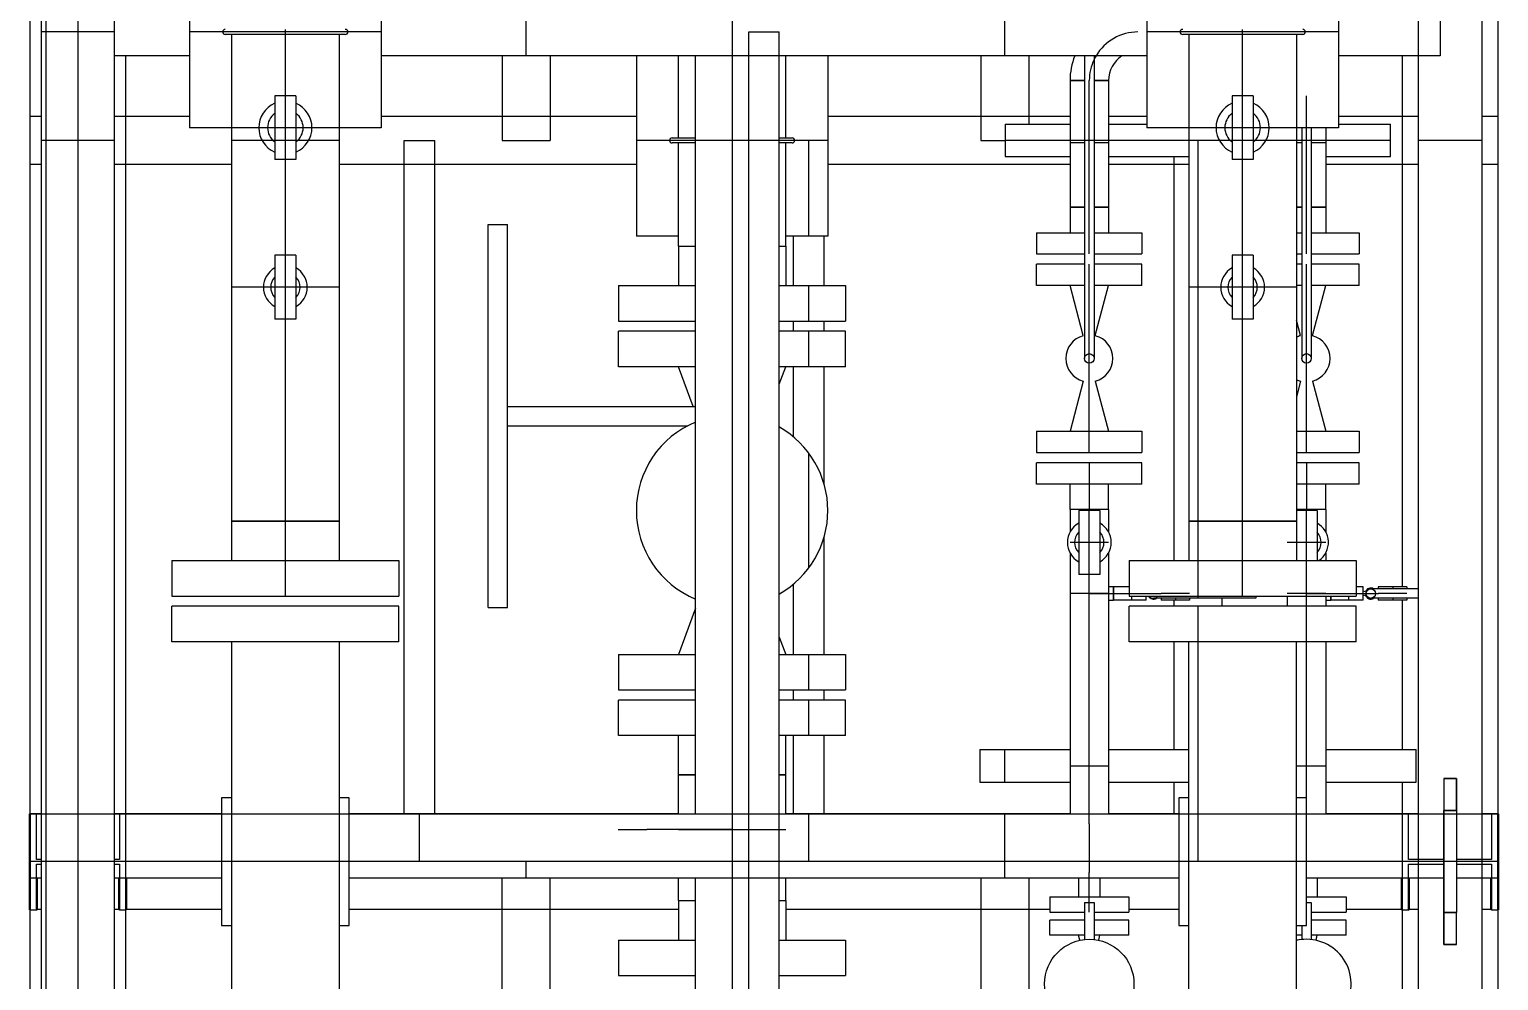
# Model space of a CAD drawing. Header units: inches. Extents: x 517790 to 538444, y 301815 to 302461.
# Drawn here: x 517881.478 to 517883.651, y 302345.981 to 302347.388 of the extents above; entities that cross this region are included whole.
import ezdxf

# ---------------------------------------------------------------- set-up
doc = ezdxf.new("R2010")
doc.units = ezdxf.units.IN
doc.header["$MEASUREMENT"] = 0
doc.layers.add('硅胶总平面底图 工艺装置区', color=253, linetype='Continuous')

msp = doc.modelspace()

# ---------------------------------------------------------------- linework, layer by layer
at = {"layer": '硅胶总平面底图 工艺装置区', "color": 253, "linetype": 'Continuous', "lineweight": -3}
for p, q in [((517883.5323, 302348.6049), (517883.5323, 302340.6634)), ((517883.6267, 302348.6049), (517883.6267, 302340.6634)), ((517881.5028, 302343.0907), (517881.5028, 302348.38)), ((517881.496, 302342.7139), (517881.496, 302348.1825)), ((517881.55, 302348.1825), (517881.55, 302342.7139)), ((517881.6039, 302342.7139), (517881.6039, 302348.1825)), ((517883.6503, 302347.8308), (517883.6503, 302346.2277)), ((517881.4792, 302346.2277), (517881.4792, 302347.7606)), ((517881.7152, 302347.526), (517881.7152, 302347.2428)), ((517881.9984, 302347.526), (517881.9984, 302347.2428)), ((517883.1311, 302347.526), (517883.1311, 302347.2428)), ((517883.4143, 302347.526), (517883.4143, 302347.2428)), ((517882.2129, 302347.349), (517882.2129, 302347.4198)), ((517882.5176, 302347.4198), (517882.5176, 302347.349)), ((517882.9209, 302347.349), (517882.9209, 302347.4198)), ((517883.565, 302347.4198), (517883.565, 302347.349)), ((517881.6039, 302347.3844), (517881.496, 302347.3844)), ((517881.9984, 302347.3844), (517881.7152, 302347.3844)), ((517881.9455, 302347.3807), (517881.768, 302347.3807)), ((517881.7773, 302347.3807), (517881.7773, 302347.2428)), ((517881.8568, 302347.3807), (517881.8568, 302347.3882)), ((517881.8568, 302347.29), (517881.8568, 302347.3807)), ((517881.9362, 302347.3807), (517881.9362, 302347.2428)), ((517882.5421, 302340.7529), (517882.5421, 302347.3844)), ((517882.5421, 302347.3844), (517882.5874, 302347.3844)), ((517882.5874, 302340.7529), (517882.5874, 302347.3844)), ((517883.4143, 302347.3844), (517883.1311, 302347.3844)), ((517883.3615, 302347.3807), (517883.184, 302347.3807)), ((517883.1933, 302347.3807), (517883.1933, 302347.2428)), ((517883.2727, 302347.3807), (517883.2727, 302347.3882)), ((517883.2727, 302347.29), (517883.2727, 302347.3807)), ((517883.3522, 302347.3807), (517883.3522, 302347.2428)), ((517881.7152, 302347.349), (517881.6039, 302347.349)), ((517881.6208, 302346.2277), (517881.6208, 302347.349)), ((517883.1311, 302347.349), (517881.9984, 302347.349)), ((517882.1775, 302347.349), (517882.1775, 302347.224)), ((517882.2483, 302347.349), (517882.2483, 302347.224)), ((517882.376, 302347.349), (517882.376, 302347.0824)), ((517882.4381, 302347.2277), (517882.4381, 302347.349)), ((517882.4636, 302346.2277), (517882.4636, 302347.349)), ((517882.5176, 302347.349), (517882.5176, 302346.2277)), ((517882.597, 302347.2277), (517882.597, 302347.349)), ((517882.6592, 302347.349), (517882.6592, 302347.0824)), ((517882.8855, 302347.349), (517882.8855, 302347.224)), ((517882.9563, 302347.349), (517882.9563, 302347.2479)), ((517883.0388, 302347.349), (517883.0388, 302346.9015)), ((517883.053, 302347.349), (517883.053, 302346.9015)), ((517883.565, 302347.349), (517883.4143, 302347.349)), ((517883.5087, 302347.349), (517883.5087, 302346.5638)), ((517883.0388, 302347.3125), (517883.0174, 302347.3125)), ((517883.0174, 302347.3125), (517883.0174, 302347.125)), ((517883.0174, 302347.3125), (517883.0388, 302347.3125)), ((517883.0459, 302347.125), (517883.0459, 302347.3125)), ((517883.0459, 302347.3125), (517883.0459, 302347.3125)), ((517883.0459, 302347.3125), (517883.0459, 302347.3125)), ((517883.0744, 302347.3125), (517883.053, 302347.3125)), ((517883.053, 302347.3125), (517883.0744, 302347.3125)), ((517883.0744, 302347.3125), (517883.0744, 302347.125)), ((517881.841, 302347.29), (517881.841, 302347.2428)), ((517881.8725, 302347.29), (517881.841, 302347.29)), ((517881.8568, 302347.2428), (517881.8568, 302347.29)), ((517881.8725, 302347.29), (517881.8725, 302347.2428)), ((517883.257, 302347.29), (517883.257, 302347.2428)), ((517883.2885, 302347.29), (517883.257, 302347.29)), ((517883.2727, 302347.2428), (517883.2727, 302347.29)), ((517883.2885, 302347.29), (517883.2885, 302347.2428)), ((517883.3671, 302347.125), (517883.3671, 302347.29)), ((517881.496, 302347.2594), (517881.4792, 302347.2594)), ((517881.4792, 302347.1886), (517881.4792, 302347.2594)), ((517881.7152, 302347.2594), (517881.6039, 302347.2594)), ((517882.376, 302347.2594), (517881.9984, 302347.2594)), ((517883.0174, 302347.2594), (517882.6592, 302347.2594)), ((517883.1311, 302347.2594), (517883.0744, 302347.2594)), ((517883.5323, 302347.2594), (517883.4143, 302347.2594)), ((517883.6503, 302347.2594), (517883.6267, 302347.2594)), ((517883.6503, 302347.2594), (517883.6503, 302347.1886)), ((517881.7773, 302347.2428), (517881.7152, 302347.2428)), ((517881.9362, 302347.2428), (517881.7773, 302347.2428)), ((517881.7773, 302347.2428), (517881.7773, 302347.0068)), ((517881.841, 302347.2428), (517881.841, 302347.1956)), ((517881.8568, 302347.1956), (517881.8568, 302347.2428)), ((517881.8568, 302347.2428), (517881.8568, 302347.2428)), ((517881.8568, 302347.2428), (517881.8568, 302347.2428)), ((517881.8725, 302347.2428), (517881.8725, 302347.1956)), ((517881.9984, 302347.2428), (517881.9362, 302347.2428)), ((517881.9362, 302347.2428), (517881.9362, 302347.0068)), ((517882.9215, 302347.2479), (517883.0174, 302347.2479)), ((517882.9215, 302347.2479), (517882.9215, 302347.2)), ((517883.0744, 302347.2479), (517883.1311, 302347.2479)), ((517883.1933, 302347.2428), (517883.1311, 302347.2428)), ((517883.3522, 302347.2428), (517883.1933, 302347.2428)), ((517883.1933, 302347.2428), (517883.1933, 302347.0068)), ((517883.257, 302347.2428), (517883.257, 302347.1956)), ((517883.2727, 302347.2428), (517883.2727, 302347.2428)), ((517883.2727, 302347.2428), (517883.2727, 302347.2428)), ((517883.2727, 302347.1956), (517883.2727, 302347.2428)), ((517883.2885, 302347.2428), (517883.2885, 302347.1956)), ((517883.4143, 302347.2428), (517883.3522, 302347.2428)), ((517883.3522, 302347.2428), (517883.3522, 302347.0068)), ((517883.3601, 302347.2428), (517883.3601, 302346.9015)), ((517883.3742, 302347.2428), (517883.3742, 302346.9015)), ((517883.3956, 302347.2428), (517883.3956, 302347.125)), ((517883.4143, 302347.2479), (517883.4915, 302347.2479)), ((517883.4915, 302347.2), (517883.4915, 302347.2479)), ((517881.6039, 302347.224), (517881.496, 302347.224)), ((517881.9362, 302347.224), (517881.7773, 302347.224)), ((517882.0326, 302347.224), (517882.0779, 302347.224)), ((517882.0326, 302346.2277), (517882.0326, 302347.224)), ((517882.0779, 302346.2277), (517882.0779, 302347.224)), ((517882.1775, 302347.224), (517882.2483, 302347.224)), ((517882.6592, 302347.224), (517882.376, 302347.224)), ((517882.4288, 302347.2277), (517882.4636, 302347.2277)), ((517882.4636, 302347.2202), (517882.4288, 302347.2202)), ((517882.4381, 302347.0675), (517882.4381, 302347.2202)), ((517882.5874, 302347.2277), (517882.6063, 302347.2277)), ((517882.6063, 302347.2202), (517882.5874, 302347.2202)), ((517882.597, 302347.0675), (517882.597, 302347.2202)), ((517882.6311, 302347.0824), (517882.6311, 302347.224)), ((517882.8855, 302347.224), (517882.9215, 302347.224)), ((517883.4915, 302347.224), (517882.9215, 302347.224)), ((517883.0174, 302347.2211), (517883.0388, 302347.2211)), ((517883.053, 302347.2211), (517883.0744, 302347.2211)), ((517883.2069, 302346.5467), (517883.2069, 302347.224)), ((517883.3522, 302347.2211), (517883.3601, 302347.2211)), ((517883.3742, 302347.2211), (517883.3956, 302347.2211)), ((517883.6267, 302347.224), (517883.5323, 302347.224)), ((517881.8725, 302347.1956), (517881.841, 302347.1956)), ((517881.8568, 302347.054), (517881.8568, 302347.1956)), ((517882.9215, 302347.2), (517883.0174, 302347.2)), ((517883.0744, 302347.2), (517883.1933, 302347.2)), ((517883.1715, 302346.6024), (517883.1715, 302347.2)), ((517883.2885, 302347.1956), (517883.257, 302347.1956)), ((517883.2727, 302347.054), (517883.2727, 302347.1956)), ((517883.3956, 302347.2), (517883.4915, 302347.2)), ((517881.496, 302347.1886), (517881.4792, 302347.1886)), ((517881.7773, 302347.1886), (517881.6039, 302347.1886)), ((517882.376, 302347.1886), (517881.9362, 302347.1886)), ((517883.0174, 302347.1886), (517882.6592, 302347.1886)), ((517883.1933, 302347.1886), (517883.0744, 302347.1886)), ((517883.5323, 302347.1886), (517883.3956, 302347.1886)), ((517883.6503, 302347.1886), (517883.6267, 302347.1886)), ((517883.0388, 302347.125), (517883.0174, 302347.125)), ((517883.0174, 302347.125), (517883.0388, 302347.125)), ((517883.0174, 302347.125), (517883.0174, 302347.0874)), ((517883.0459, 302347.056), (517883.0459, 302347.125)), ((517883.0744, 302347.125), (517883.053, 302347.125)), ((517883.053, 302347.125), (517883.0744, 302347.125)), ((517883.0744, 302347.125), (517883.0744, 302347.0874)), ((517883.3522, 302347.125), (517883.3601, 302347.125)), ((517883.3601, 302347.125), (517883.3522, 302347.125)), ((517883.3671, 302347.056), (517883.3671, 302347.125)), ((517883.3742, 302347.125), (517883.3956, 302347.125)), ((517883.3956, 302347.125), (517883.3742, 302347.125)), ((517883.3956, 302347.125), (517883.3956, 302347.0874)), ((517882.1569, 302346.8162), (517882.1569, 302347.0994)), ((517882.1569, 302347.0994), (517882.1853, 302347.0994)), ((517882.1853, 302346.8162), (517882.1853, 302347.0994)), ((517882.968, 302347.0874), (517883.0388, 302347.0874)), ((517882.968, 302347.0874), (517882.968, 302347.056)), ((517883.053, 302347.0874), (517883.1238, 302347.0874)), ((517883.1238, 302347.0874), (517883.1238, 302347.056)), ((517883.3522, 302347.0874), (517883.3601, 302347.0874)), ((517883.3742, 302347.0874), (517883.4451, 302347.0874)), ((517883.4451, 302347.0874), (517883.4451, 302347.056)), ((517882.4381, 302347.0824), (517882.376, 302347.0824)), ((517882.4381, 302347.0675), (517882.4636, 302347.0675)), ((517882.4381, 302347.0675), (517882.4381, 302347.0092)), ((517882.4381, 302347.0675), (517882.4636, 302347.0675)), ((517882.5874, 302347.0675), (517882.597, 302347.0675)), ((517882.5874, 302347.0675), (517882.597, 302347.0675)), ((517882.6592, 302347.0824), (517882.597, 302347.0824)), ((517882.597, 302347.0675), (517882.597, 302347.0092)), ((517882.6084, 302347.0092), (517882.6084, 302347.0824)), ((517882.6537, 302347.0092), (517882.6537, 302347.0824)), ((517881.841, 302347.054), (517881.841, 302347.0068)), ((517881.8725, 302347.054), (517881.841, 302347.054)), ((517881.8568, 302347.0068), (517881.8568, 302347.054)), ((517881.8725, 302347.054), (517881.8725, 302347.0068)), ((517882.968, 302347.056), (517883.0388, 302347.056)), ((517883.0388, 302347.0409), (517882.968, 302347.0409)), ((517882.968, 302347.0094), (517882.968, 302347.0409)), ((517883.0459, 302346.7622), (517883.0459, 302347.0409)), ((517883.053, 302347.056), (517883.1238, 302347.056)), ((517883.1238, 302347.0409), (517883.053, 302347.0409)), ((517883.1238, 302347.0094), (517883.1238, 302347.0409)), ((517883.257, 302347.054), (517883.257, 302347.0068)), ((517883.2885, 302347.054), (517883.257, 302347.054)), ((517883.2727, 302347.0068), (517883.2727, 302347.054)), ((517883.2885, 302347.054), (517883.2885, 302347.0068)), ((517883.3522, 302347.056), (517883.3601, 302347.056)), ((517883.3601, 302347.0409), (517883.3522, 302347.0409)), ((517883.3671, 302346.7622), (517883.3671, 302347.0409)), ((517883.3742, 302347.056), (517883.4451, 302347.056)), ((517883.4451, 302347.0409), (517883.3742, 302347.0409)), ((517883.4451, 302347.0094), (517883.4451, 302347.0409)), ((517881.9362, 302347.0068), (517881.7773, 302347.0068)), ((517881.7773, 302347.0068), (517881.7773, 302346.6607)), ((517881.841, 302347.0068), (517881.841, 302346.9596)), ((517881.8568, 302346.9596), (517881.8568, 302347.0068)), ((517881.8568, 302347.0068), (517881.8568, 302347.0068)), ((517881.8568, 302347.0068), (517881.8568, 302347.0068)), ((517881.8725, 302347.0068), (517881.8725, 302346.9596)), ((517881.9362, 302347.0068), (517881.9362, 302346.6607)), ((517882.3497, 302347.0092), (517882.4636, 302347.0092)), ((517882.3497, 302347.0092), (517882.3497, 302346.9567)), ((517882.5874, 302347.0092), (517882.6854, 302347.0092)), ((517882.6311, 302346.9567), (517882.6311, 302347.0092)), ((517882.6854, 302347.0092), (517882.6854, 302346.9567)), ((517883.0388, 302347.0094), (517882.968, 302347.0094)), ((517883.0388, 302347.0094), (517883.0174, 302347.0094)), ((517883.037, 302346.9352), (517883.0174, 302347.0094)), ((517883.0744, 302347.0094), (517883.053, 302347.0094)), ((517883.1238, 302347.0094), (517883.053, 302347.0094)), ((517883.0548, 302346.9352), (517883.0744, 302347.0094)), ((517883.3522, 302347.0068), (517883.1933, 302347.0068)), ((517883.1933, 302347.0068), (517883.1933, 302346.6607)), ((517883.257, 302347.0068), (517883.257, 302346.9596)), ((517883.2727, 302347.0068), (517883.2727, 302347.0068)), ((517883.2727, 302347.0068), (517883.2727, 302347.0068)), ((517883.2727, 302346.9596), (517883.2727, 302347.0068)), ((517883.2885, 302347.0068), (517883.2885, 302346.9596)), ((517883.3601, 302347.0094), (517883.3522, 302347.0094)), ((517883.3601, 302347.0094), (517883.3522, 302347.0094)), ((517883.3522, 302347.0068), (517883.3522, 302346.6607)), ((517883.3956, 302347.0094), (517883.3742, 302347.0094)), ((517883.4451, 302347.0094), (517883.3742, 302347.0094)), ((517883.376, 302346.9352), (517883.3956, 302347.0094)), ((517881.8725, 302346.9596), (517881.841, 302346.9596)), ((517881.8568, 302346.6607), (517881.8568, 302346.9596)), ((517882.3497, 302346.9567), (517882.4636, 302346.9567)), ((517882.5874, 302346.9567), (517882.6854, 302346.9567)), ((517882.6084, 302346.9416), (517882.6084, 302346.9567)), ((517882.6537, 302346.9416), (517882.6537, 302346.9567)), ((517883.2885, 302346.9596), (517883.257, 302346.9596)), ((517883.2727, 302346.6607), (517883.2727, 302346.9596)), ((517883.3583, 302346.9352), (517883.3522, 302346.9583)), ((517882.4636, 302346.9416), (517882.3497, 302346.9416)), ((517882.3497, 302346.8892), (517882.3497, 302346.9416)), ((517882.6854, 302346.9416), (517882.5874, 302346.9416)), ((517882.6311, 302346.8892), (517882.6311, 302346.9416)), ((517882.6854, 302346.8892), (517882.6854, 302346.9416)), ((517882.4636, 302346.8892), (517882.3497, 302346.8892)), ((517882.4636, 302346.8892), (517882.4381, 302346.8892)), ((517882.4601, 302346.8303), (517882.4381, 302346.8892)), ((517882.597, 302346.8892), (517882.5874, 302346.8892)), ((517882.6854, 302346.8892), (517882.5874, 302346.8892)), ((517882.5874, 302346.8636), (517882.597, 302346.8892)), ((517882.6084, 302346.785), (517882.6084, 302346.8892)), ((517882.6537, 302346.7152), (517882.6537, 302346.8892)), ((517883.037, 302346.8679), (517883.0174, 302346.7937)), ((517883.0548, 302346.8679), (517883.0744, 302346.7937)), ((517883.3583, 302346.8679), (517883.3522, 302346.8448)), ((517883.376, 302346.8679), (517883.3956, 302346.7937)), ((517882.1853, 302346.8303), (517882.4636, 302346.8303)), ((517882.1569, 302346.533), (517882.1569, 302346.8162)), ((517882.1853, 302346.533), (517882.1853, 302346.8162)), ((517882.1853, 302346.802), (517882.4521, 302346.802)), ((517882.968, 302346.7937), (517883.0459, 302346.7937)), ((517882.968, 302346.7937), (517882.968, 302346.7622)), ((517883.0174, 302346.7937), (517883.0744, 302346.7937)), ((517883.0459, 302346.7937), (517883.1238, 302346.7937)), ((517883.1238, 302346.7937), (517883.1238, 302346.7622)), ((517883.3522, 302346.7937), (517883.3956, 302346.7937)), ((517883.3522, 302346.7937), (517883.3671, 302346.7937)), ((517883.3671, 302346.7937), (517883.4451, 302346.7937)), ((517883.4451, 302346.7937), (517883.4451, 302346.7622)), ((517882.6311, 302346.5918), (517882.6311, 302346.7611)), ((517882.968, 302346.7622), (517883.0459, 302346.7622)), ((517883.0459, 302346.7622), (517883.1238, 302346.7622)), ((517883.3522, 302346.7622), (517883.3671, 302346.7622)), ((517883.3671, 302346.7622), (517883.4451, 302346.7622)), ((517883.0459, 302346.7471), (517882.968, 302346.7471)), ((517882.968, 302346.7157), (517882.968, 302346.7471)), ((517883.0459, 302346.7471), (517883.0459, 302346.6781)), ((517883.1238, 302346.7471), (517883.0459, 302346.7471)), ((517883.1238, 302346.7157), (517883.1238, 302346.7471)), ((517883.3671, 302346.7471), (517883.3522, 302346.7471)), ((517883.3671, 302346.7471), (517883.3671, 302346.6781)), ((517883.4451, 302346.7471), (517883.3671, 302346.7471)), ((517883.4451, 302346.7157), (517883.4451, 302346.7471)), ((517883.0459, 302346.7157), (517882.968, 302346.7157)), ((517883.0174, 302346.6781), (517883.0174, 302346.7157)), ((517883.1238, 302346.7157), (517883.0459, 302346.7157)), ((517883.0744, 302346.6781), (517883.0744, 302346.7157)), ((517883.3671, 302346.7157), (517883.3522, 302346.7157)), ((517883.4451, 302346.7157), (517883.3671, 302346.7157)), ((517883.3956, 302346.6781), (517883.3956, 302346.7157)), ((517883.0459, 302346.6781), (517883.0174, 302346.6781)), ((517883.0744, 302346.6781), (517883.0174, 302346.6781)), ((517883.0174, 302346.6781), (517883.0174, 302346.645)), ((517883.0302, 302346.6765), (517883.0302, 302346.6293)), ((517883.0616, 302346.6765), (517883.0302, 302346.6765)), ((517883.0744, 302346.6781), (517883.0459, 302346.6781)), ((517883.0459, 302346.6765), (517883.0459, 302346.6781)), ((517883.0459, 302346.6293), (517883.0459, 302346.6765)), ((517883.0616, 302346.6765), (517883.0616, 302346.6293)), ((517883.0744, 302346.6781), (517883.0744, 302346.645)), ((517883.3671, 302346.6781), (517883.3522, 302346.6781)), ((517883.3956, 302346.6781), (517883.3522, 302346.6781)), ((517883.3829, 302346.6765), (517883.3522, 302346.6765)), ((517883.3956, 302346.6781), (517883.3671, 302346.6781)), ((517883.3671, 302346.6765), (517883.3671, 302346.6781)), ((517883.3671, 302346.6293), (517883.3671, 302346.6765)), ((517883.3829, 302346.6765), (517883.3829, 302346.6293)), ((517883.3956, 302346.6781), (517883.3956, 302346.645)), ((517881.7773, 302346.6607), (517881.8568, 302346.6607)), ((517881.7773, 302346.6607), (517881.7773, 302346.6024)), ((517881.9362, 302346.6607), (517881.7773, 302346.6607)), ((517881.8568, 302346.55), (517881.8568, 302346.6607)), ((517881.8568, 302346.6607), (517881.9362, 302346.6607)), ((517881.9362, 302346.6607), (517881.9362, 302346.6024)), ((517883.3522, 302346.6607), (517883.1933, 302346.6607)), ((517883.1933, 302346.6607), (517883.2727, 302346.6607)), ((517883.1933, 302346.6607), (517883.1933, 302346.6024)), ((517883.2727, 302346.55), (517883.2727, 302346.6607)), ((517883.2727, 302346.6607), (517883.3522, 302346.6607)), ((517883.3522, 302346.6607), (517883.3522, 302346.6024)), ((517882.6537, 302346.4637), (517882.6537, 302346.6377)), ((517883.0744, 302346.6293), (517883.0174, 302346.6293)), ((517883.0302, 302346.6293), (517883.0302, 302346.5821)), ((517883.0459, 302346.5821), (517883.0459, 302346.6293)), ((517883.0459, 302346.6293), (517883.0459, 302346.6292)), ((517883.0459, 302346.6292), (517883.0459, 302346.6292)), ((517883.0616, 302346.6293), (517883.0616, 302346.5821)), ((517883.3956, 302346.6293), (517883.3387, 302346.6293)), ((517883.3671, 302346.6293), (517883.3671, 302346.6292)), ((517883.3671, 302346.5537), (517883.3671, 302346.6293)), ((517883.3671, 302346.6292), (517883.3671, 302346.6292)), ((517883.3829, 302346.6293), (517883.3829, 302346.6024)), ((517883.0174, 302346.6135), (517883.0174, 302346.5537)), ((517883.0744, 302346.6135), (517883.0744, 302346.5537)), ((517883.3956, 302346.6135), (517883.3956, 302346.6024)), ((517881.6889, 302346.6024), (517881.8568, 302346.6024)), ((517881.6889, 302346.6024), (517881.6889, 302346.55)), ((517881.8568, 302346.6024), (517882.0246, 302346.6024)), ((517882.0246, 302346.6024), (517882.0246, 302346.55)), ((517883.1049, 302346.6024), (517883.2727, 302346.6024)), ((517883.1049, 302346.6024), (517883.1049, 302346.55)), ((517883.2727, 302346.6024), (517883.4406, 302346.6024)), ((517883.4406, 302346.6024), (517883.4406, 302346.55)), ((517882.6084, 302346.4637), (517882.6084, 302346.5679)), ((517883.0616, 302346.5821), (517883.0302, 302346.5821)), ((517883.0459, 302346.5537), (517883.0459, 302346.5821)), ((517883.0819, 302346.5638), (517883.0744, 302346.5638)), ((517883.0819, 302346.5638), (517883.0819, 302346.5537)), ((517883.0819, 302346.5437), (517883.0819, 302346.5638)), ((517883.1049, 302346.5638), (517883.0819, 302346.5638)), ((517883.4511, 302346.5638), (517883.4406, 302346.5638)), ((517883.4511, 302346.5437), (517883.4511, 302346.5638)), ((517883.4733, 302346.5638), (517883.4733, 302346.5608)), ((517883.5153, 302346.5638), (517883.4733, 302346.5638)), ((517883.4951, 302346.5608), (517883.4951, 302346.5638)), ((517883.5153, 302346.5638), (517883.5153, 302346.5608)), ((517881.6889, 302346.55), (517881.8568, 302346.55)), ((517881.8568, 302346.55), (517882.0246, 302346.55)), ((517883.0744, 302346.5537), (517883.0174, 302346.5537)), ((517883.0174, 302346.5537), (517883.0174, 302346.2277)), ((517883.0459, 302346.5537), (517883.0744, 302346.5537)), ((517883.0459, 302346.2277), (517883.0459, 302346.5537)), ((517883.0459, 302346.5537), (517883.0459, 302346.5537)), ((517883.0459, 302346.5537), (517883.0459, 302346.5537)), ((517883.0744, 302346.5537), (517883.0819, 302346.5537)), ((517883.0744, 302346.5537), (517883.0744, 302346.2277)), ((517883.0744, 302346.5437), (517883.0819, 302346.5437)), ((517883.0819, 302346.5537), (517883.0819, 302346.5537)), ((517883.0819, 302346.5537), (517883.0819, 302346.5537)), ((517883.0819, 302346.5537), (517883.0819, 302346.5437)), ((517883.0819, 302346.5537), (517883.1049, 302346.5537)), ((517883.1298, 302346.5437), (517883.0819, 302346.5437)), ((517883.1049, 302346.5537), (517883.1298, 302346.5537)), ((517883.1049, 302346.55), (517883.2727, 302346.55)), ((517883.1081, 302346.55), (517883.1081, 302346.5437)), ((517883.1298, 302346.5537), (517883.1521, 302346.5537)), ((517883.1298, 302346.5437), (517883.1298, 302346.55)), ((517883.292, 302346.5467), (517883.141, 302346.5467)), ((517883.1941, 302346.5537), (517883.1521, 302346.5537)), ((517883.1521, 302346.5537), (517883.1521, 302346.5537)), ((517883.1521, 302346.5537), (517883.1521, 302346.5537)), ((517883.1521, 302346.5467), (517883.1521, 302346.5437)), ((517883.1941, 302346.5437), (517883.1521, 302346.5437)), ((517883.1715, 302346.5349), (517883.1715, 302346.5437)), ((517883.1738, 302346.5437), (517883.1738, 302346.5467)), ((517883.1941, 302346.5467), (517883.1941, 302346.5437)), ((517883.2423, 302346.5349), (517883.2423, 302346.5467)), ((517883.2727, 302346.55), (517883.4406, 302346.55)), ((517883.292, 302346.55), (517883.292, 302346.5467)), ((517883.3956, 302346.5537), (517883.3387, 302346.5537)), ((517883.3387, 302346.55), (517883.3387, 302346.5349)), ((517883.3671, 302346.5537), (517883.4031, 302346.5537)), ((517883.3671, 302346.55), (517883.3671, 302346.5537)), ((517883.3671, 302346.5537), (517883.3671, 302346.5537)), ((517883.3671, 302346.5537), (517883.3671, 302346.5537)), ((517883.3671, 302346.5349), (517883.3671, 302346.55)), ((517883.3956, 302346.55), (517883.3956, 302346.5349)), ((517883.3956, 302346.5437), (517883.4031, 302346.5437)), ((517883.4031, 302346.5537), (517883.4031, 302346.5537)), ((517883.4031, 302346.5537), (517883.4031, 302346.5537)), ((517883.4031, 302346.5537), (517883.4511, 302346.5537)), ((517883.4031, 302346.55), (517883.4031, 302346.5437)), ((517883.4031, 302346.5437), (517883.4031, 302346.55)), ((517883.4511, 302346.5437), (517883.4031, 302346.5437)), ((517883.4294, 302346.55), (517883.4294, 302346.5437)), ((517883.4544, 302346.5561), (517883.4511, 302346.5571)), ((517883.4511, 302346.5537), (517883.4733, 302346.5537)), ((517883.4544, 302346.5513), (517883.4511, 302346.5503)), ((517883.5323, 302346.5608), (517883.4622, 302346.5608)), ((517883.5323, 302346.5467), (517883.4622, 302346.5467)), ((517883.5153, 302346.5537), (517883.4733, 302346.5537)), ((517883.4733, 302346.5537), (517883.4734, 302346.5537)), ((517883.4733, 302346.5467), (517883.4733, 302346.5437)), ((517883.5153, 302346.5437), (517883.4733, 302346.5437)), ((517883.4734, 302346.5537), (517883.4734, 302346.5537)), ((517883.4951, 302346.5437), (517883.4951, 302346.5467)), ((517883.5087, 302346.5437), (517883.5087, 302346.3228)), ((517883.5153, 302346.5467), (517883.5153, 302346.5437)), ((517881.8568, 302346.5349), (517881.6889, 302346.5349)), ((517881.6889, 302346.4824), (517881.6889, 302346.5349)), ((517882.0246, 302346.5349), (517881.8568, 302346.5349)), ((517882.0246, 302346.4824), (517882.0246, 302346.5349)), ((517882.1569, 302346.533), (517882.1853, 302346.533)), ((517882.4636, 302346.5319), (517882.4381, 302346.4637)), ((517883.2727, 302346.5349), (517883.1049, 302346.5349)), ((517883.1049, 302346.4824), (517883.1049, 302346.5349)), ((517883.2069, 302346.1573), (517883.2069, 302346.5349)), ((517883.4406, 302346.5349), (517883.2727, 302346.5349)), ((517883.3671, 302346.4824), (517883.3671, 302346.5349)), ((517883.4406, 302346.4824), (517883.4406, 302346.5349)), ((517881.8568, 302346.4824), (517881.6889, 302346.4824)), ((517881.7773, 302346.4824), (517881.7773, 302345.5916)), ((517882.0246, 302346.4824), (517881.8568, 302346.4824)), ((517881.9362, 302346.4824), (517881.9362, 302345.5916)), ((517882.5874, 302346.4893), (517882.597, 302346.4637)), ((517883.2727, 302346.4824), (517883.1049, 302346.4824)), ((517883.1715, 302346.3228), (517883.1715, 302346.4824)), ((517883.1933, 302345.5916), (517883.1933, 302346.4824)), ((517883.4406, 302346.4824), (517883.2727, 302346.4824)), ((517883.3522, 302345.5916), (517883.3522, 302346.4824)), ((517883.3671, 302346.2517), (517883.3671, 302346.4824)), ((517883.3956, 302346.4824), (517883.3956, 302346.2277)), ((517882.3497, 302346.4637), (517882.4636, 302346.4637)), ((517882.3497, 302346.4637), (517882.3497, 302346.4113)), ((517882.4381, 302346.4637), (517882.4636, 302346.4637)), ((517882.5874, 302346.4637), (517882.597, 302346.4637)), ((517882.5874, 302346.4637), (517882.6854, 302346.4637)), ((517882.6311, 302346.4113), (517882.6311, 302346.4637)), ((517882.6854, 302346.4637), (517882.6854, 302346.4113)), ((517882.3497, 302346.4113), (517882.4636, 302346.4113)), ((517882.5874, 302346.4113), (517882.6854, 302346.4113)), ((517882.6084, 302346.3962), (517882.6084, 302346.4113)), ((517882.6537, 302346.3962), (517882.6537, 302346.4113)), ((517882.4636, 302346.3962), (517882.3497, 302346.3962)), ((517882.3497, 302346.3437), (517882.3497, 302346.3962)), ((517882.6854, 302346.3962), (517882.5874, 302346.3962)), ((517882.6311, 302346.3437), (517882.6311, 302346.3962)), ((517882.6854, 302346.3437), (517882.6854, 302346.3962)), ((517882.4636, 302346.3437), (517882.3497, 302346.3437)), ((517882.4381, 302346.2854), (517882.4381, 302346.3437)), ((517882.6854, 302346.3437), (517882.5874, 302346.3437)), ((517882.597, 302346.2854), (517882.597, 302346.3437)), ((517882.6084, 302346.2277), (517882.6084, 302346.3437)), ((517882.6537, 302346.2277), (517882.6537, 302346.3437)), ((517882.8838, 302346.3228), (517882.8838, 302346.2749)), ((517882.8838, 302346.3228), (517883.0174, 302346.3228)), ((517882.9209, 302346.2749), (517882.9209, 302346.3228)), ((517883.0744, 302346.3228), (517883.1933, 302346.3228)), ((517883.3956, 302346.3228), (517883.5293, 302346.3228)), ((517883.5293, 302346.2749), (517883.5293, 302346.3228)), ((517882.4636, 302346.2854), (517882.4381, 302346.2854)), ((517882.4381, 302346.2854), (517882.4636, 302346.2854)), ((517882.4381, 302346.2277), (517882.4381, 302346.2854)), ((517882.597, 302346.2854), (517882.5874, 302346.2854)), ((517882.5874, 302346.2854), (517882.597, 302346.2854)), ((517882.597, 302346.2277), (517882.597, 302346.2854)), ((517883.0174, 302346.2989), (517883.0744, 302346.2989)), ((517883.3522, 302346.2989), (517883.3956, 302346.2989)), ((517882.8838, 302346.2749), (517883.0174, 302346.2749)), ((517883.0744, 302346.2749), (517883.1933, 302346.2749)), ((517883.1715, 302346.2277), (517883.1715, 302346.2749)), ((517883.3956, 302346.2749), (517883.5293, 302346.2749)), ((517883.5087, 302346.2749), (517883.5087, 302346.2277)), ((517883.5701, 302346.28), (517883.5701, 302346.2328)), ((517883.5701, 302346.28), (517883.5701, 302346.2328)), ((517883.589, 302346.28), (517883.5701, 302346.28)), ((517883.5701, 302346.28), (517883.589, 302346.28)), ((517883.589, 302346.2328), (517883.589, 302346.28)), ((517883.589, 302346.28), (517883.589, 302346.2328)), ((517881.7773, 302346.2517), (517881.7624, 302346.2517)), ((517881.7773, 302346.2517), (517881.7624, 302346.2517)), ((517881.7624, 302346.2517), (517881.7624, 302346.0629)), ((517881.7624, 302346.2517), (517881.7624, 302346.0629)), ((517881.9512, 302346.2517), (517881.9362, 302346.2517)), ((517881.9512, 302346.2517), (517881.9362, 302346.2517)), ((517881.9512, 302346.0629), (517881.9512, 302346.2517)), ((517881.9512, 302346.0629), (517881.9512, 302346.2517)), ((517883.1783, 302346.2517), (517883.1783, 302346.0629)), ((517883.1783, 302346.2517), (517883.1783, 302346.0629)), ((517883.1933, 302346.2517), (517883.1783, 302346.2517)), ((517883.1933, 302346.2517), (517883.1783, 302346.2517)), ((517883.3671, 302346.2517), (517883.3522, 302346.2517)), ((517883.3671, 302346.2517), (517883.3522, 302346.2517)), ((517883.3671, 302346.0629), (517883.3671, 302346.2517)), ((517883.3671, 302346.0629), (517883.3671, 302346.2517)), ((517881.4782, 302346.2277), (517881.4792, 302346.2277)), ((517881.4782, 302346.2277), (517881.4792, 302346.2277)), ((517881.4782, 302346.0861), (517881.4782, 302346.2277)), ((517881.4782, 302346.2277), (517881.4782, 302346.0861)), ((517881.496, 302346.2281), (517881.4792, 302346.2281)), ((517881.4792, 302346.2277), (517881.4792, 302346.2281)), ((517881.4792, 302346.2277), (517881.496, 302346.2277)), ((517881.4792, 302346.1333), (517881.4792, 302346.2277)), ((517881.4886, 302346.2277), (517881.4792, 302346.2277)), ((517881.4792, 302346.2277), (517881.4792, 302346.0861)), ((517881.4886, 302346.1602), (517881.4886, 302346.2277)), ((517881.496, 302346.2277), (517881.6039, 302346.2277)), ((517881.7624, 302346.2281), (517881.6039, 302346.2281)), ((517881.6039, 302346.2277), (517881.7624, 302346.2277)), ((517881.6113, 302346.2277), (517881.6113, 302346.1602)), ((517881.6208, 302346.2277), (517881.6113, 302346.2277)), ((517881.6208, 302346.0861), (517881.6208, 302346.2277)), ((517881.7624, 302346.2277), (517881.9512, 302346.2277)), ((517882.4381, 302346.2281), (517881.9512, 302346.2281)), ((517881.9512, 302346.2277), (517883.1783, 302346.2277)), ((517882.0553, 302346.1573), (517882.0553, 302346.2277)), ((517882.5176, 302346.2277), (517882.5176, 302346.1333)), ((517883.0174, 302346.2281), (517882.597, 302346.2281)), ((517882.6311, 302346.1573), (517882.6311, 302346.2277)), ((517882.9209, 302346.1333), (517882.9209, 302346.2277)), ((517883.0459, 302346.2131), (517883.0459, 302346.2277)), ((517883.1783, 302346.2281), (517883.0744, 302346.2281)), ((517883.1783, 302346.2277), (517883.3671, 302346.2277)), ((517883.3671, 302346.2277), (517883.5701, 302346.2277)), ((517883.5323, 302346.2281), (517883.3956, 302346.2281)), ((517883.5087, 302346.2277), (517883.5087, 302346.0861)), ((517883.5182, 302346.2277), (517883.5087, 302346.2277)), ((517883.5182, 302346.1602), (517883.5182, 302346.2277)), ((517883.5701, 302346.2328), (517883.589, 302346.2328)), ((517883.589, 302346.2328), (517883.5701, 302346.2328)), ((517883.5701, 302346.0817), (517883.5701, 302346.2328)), ((517883.5701, 302346.2328), (517883.5701, 302346.0817)), ((517883.589, 302346.2328), (517883.5701, 302346.2328)), ((517883.5701, 302346.2277), (517883.589, 302346.2277)), ((517883.589, 302346.2328), (517883.589, 302346.0817)), ((517883.589, 302346.2328), (517883.589, 302346.0817)), ((517883.589, 302346.2277), (517883.6503, 302346.2277)), ((517883.6503, 302346.2281), (517883.6267, 302346.2281)), ((517883.6409, 302346.2277), (517883.6409, 302346.1602)), ((517883.6503, 302346.2277), (517883.6409, 302346.2277)), ((517883.6503, 302346.2281), (517883.6503, 302346.2277)), ((517883.6503, 302346.0861), (517883.6503, 302346.2277)), ((517883.6503, 302346.2277), (517883.6503, 302346.1333)), ((517883.6503, 302346.2277), (517883.6513, 302346.2277)), ((517883.6513, 302346.2277), (517883.6503, 302346.2277)), ((517883.6513, 302346.2277), (517883.6513, 302346.0861)), ((517883.6513, 302346.2277), (517883.6513, 302346.0861)), ((517882.3493, 302346.2045), (517882.3913, 302346.2045)), ((517882.3913, 302346.2045), (517882.3913, 302346.2045)), ((517882.3913, 302346.2045), (517882.3913, 302346.2045)), ((517882.4136, 302346.2045), (517882.3913, 302346.2045)), ((517882.4816, 302346.2045), (517882.4136, 302346.2045)), ((517882.4381, 302346.2045), (517882.597, 302346.2045)), ((517882.4816, 302346.2045), (517882.4816, 302346.2045)), ((517882.4816, 302346.2045), (517882.4816, 302346.2045)), ((517882.5176, 302346.2045), (517882.4816, 302346.2045)), ((517883.0459, 302346.2131), (517883.0459, 302346.1411)), ((517883.6503, 302346.1573), (517881.4792, 302346.1573)), ((517881.496, 302346.1602), (517881.4886, 302346.1602)), ((517881.4886, 302346.0861), (517881.4886, 302346.1536)), ((517881.4886, 302346.1536), (517881.496, 302346.1536)), ((517881.6113, 302346.1602), (517881.6039, 302346.1602)), ((517881.6039, 302346.1536), (517881.6113, 302346.1536)), ((517881.6113, 302346.1536), (517881.6113, 302346.0861)), ((517882.2129, 302346.1333), (517882.2129, 302346.1573)), ((517883.5701, 302346.1602), (517883.5182, 302346.1602)), ((517883.5182, 302346.0861), (517883.5182, 302346.1536)), ((517883.5182, 302346.1536), (517883.5701, 302346.1536)), ((517883.6409, 302346.1602), (517883.589, 302346.1602)), ((517883.589, 302346.1536), (517883.6409, 302346.1536)), ((517883.6409, 302346.1536), (517883.6409, 302346.0861)), ((517881.4792, 302346.1333), (517881.496, 302346.1333)), ((517881.4895, 302346.1333), (517881.4895, 302346.0861)), ((517881.4895, 302346.0861), (517881.4895, 302346.1333)), ((517881.6039, 302346.1333), (517881.7624, 302346.1333)), ((517881.6104, 302346.0861), (517881.6104, 302346.1333)), ((517881.6104, 302346.1333), (517881.6104, 302346.0861)), ((517881.6217, 302346.1333), (517881.6217, 302346.0861)), ((517881.6217, 302346.0861), (517881.6217, 302346.1333)), ((517881.9512, 302346.1333), (517883.1783, 302346.1333)), ((517882.1775, 302344.9957), (517882.1775, 302346.1333)), ((517882.2483, 302344.7295), (517882.2483, 302346.1333)), ((517882.4381, 302346.0995), (517882.4381, 302346.1333)), ((517882.4636, 302344.7295), (517882.4636, 302346.1333)), ((517882.5176, 302346.1333), (517882.5176, 302344.7295)), ((517882.597, 302346.0995), (517882.597, 302346.1333)), ((517882.8855, 302346.1333), (517882.8855, 302345.19)), ((517882.9563, 302346.1333), (517882.9563, 302345.19)), ((517883.0301, 302346.1333), (517883.0301, 302346.1051)), ((517883.0459, 302346.1333), (517883.0459, 302346.1411)), ((517883.0459, 302346.0966), (517883.0459, 302346.1333)), ((517883.0617, 302346.1333), (517883.0617, 302346.1051)), ((517883.3671, 302346.1333), (517883.5701, 302346.1333)), ((517883.3829, 302346.1333), (517883.3829, 302346.1051)), ((517883.5078, 302346.0861), (517883.5078, 302346.1333)), ((517883.5078, 302346.0861), (517883.5078, 302346.1333)), ((517883.5191, 302346.1333), (517883.5191, 302346.0861)), ((517883.5191, 302346.1333), (517883.5191, 302346.0861)), ((517883.589, 302346.1333), (517883.6503, 302346.1333)), ((517883.64, 302346.0861), (517883.64, 302346.1333)), ((517883.64, 302346.0861), (517883.64, 302346.1333)), ((517881.4792, 302346.0861), (517881.4782, 302346.0861)), ((517881.4782, 302346.0861), (517881.4792, 302346.0861)), ((517881.4792, 302343.4901), (517881.4792, 302346.0861)), ((517881.4792, 302346.0861), (517881.4886, 302346.0861)), ((517881.4895, 302346.0861), (517881.4886, 302346.0861)), ((517881.4886, 302346.0861), (517881.4895, 302346.0861)), ((517881.496, 302346.0865), (517881.4895, 302346.0865)), ((517881.6104, 302346.0865), (517881.6039, 302346.0865)), ((517881.6113, 302346.0861), (517881.6104, 302346.0861)), ((517881.6113, 302346.0861), (517881.6104, 302346.0861)), ((517881.6113, 302346.0861), (517881.6208, 302346.0861)), ((517881.6208, 302344.7295), (517881.6208, 302346.0861)), ((517881.6217, 302346.0861), (517881.6208, 302346.0861)), ((517881.6217, 302346.0861), (517881.6208, 302346.0861)), ((517881.7624, 302346.0865), (517881.6217, 302346.0865)), ((517882.4381, 302346.0865), (517881.9512, 302346.0865)), ((517882.4381, 302346.0995), (517882.4636, 302346.0995)), ((517882.4381, 302346.0995), (517882.4636, 302346.0995)), ((517882.4381, 302346.0995), (517882.4381, 302346.0412)), ((517882.5874, 302346.0995), (517882.597, 302346.0995)), ((517882.5874, 302346.0995), (517882.597, 302346.0995)), ((517882.597, 302346.0995), (517882.597, 302346.0412)), ((517882.9875, 302346.0865), (517882.597, 302346.0865)), ((517882.9875, 302346.1051), (517883.0459, 302346.1051)), ((517882.9875, 302346.1051), (517882.9875, 302346.0826)), ((517883.0388, 302346.0966), (517883.0459, 302346.0966)), ((517883.0388, 302346.0966), (517883.0388, 302346.0419)), ((517883.0459, 302346.1051), (517883.1043, 302346.1051)), ((517883.0459, 302346.0826), (517883.0459, 302346.0966)), ((517883.0459, 302346.0966), (517883.053, 302346.0966)), ((517883.053, 302346.0966), (517883.053, 302346.0419)), ((517883.1043, 302346.1051), (517883.1043, 302346.0826)), ((517883.1783, 302346.0865), (517883.1043, 302346.0865)), ((517883.3671, 302346.1051), (517883.4256, 302346.1051)), ((517883.3671, 302346.0966), (517883.3742, 302346.0966)), ((517883.3742, 302346.0966), (517883.3742, 302346.0419)), ((517883.4256, 302346.1051), (517883.4256, 302346.0826)), ((517883.5078, 302346.0865), (517883.4256, 302346.0865)), ((517883.5087, 302346.0861), (517883.5078, 302346.0861)), ((517883.5078, 302346.0861), (517883.5087, 302346.0861)), ((517883.5087, 302346.0861), (517883.5182, 302346.0861)), ((517883.5087, 302346.0861), (517883.5087, 302345.19)), ((517883.5191, 302346.0861), (517883.5182, 302346.0861)), ((517883.5182, 302346.0861), (517883.5191, 302346.0861)), ((517883.5323, 302346.0865), (517883.5191, 302346.0865)), ((517883.64, 302346.0865), (517883.6267, 302346.0865)), ((517883.6409, 302346.0861), (517883.64, 302346.0861)), ((517883.6409, 302346.0861), (517883.64, 302346.0861)), ((517883.6409, 302346.0861), (517883.6503, 302346.0861)), ((517883.6503, 302346.0861), (517883.6503, 302345.0057)), ((517883.6513, 302346.0861), (517883.6503, 302346.0861)), ((517883.6513, 302346.0861), (517883.6503, 302346.0861)), ((517882.9875, 302346.0826), (517883.0388, 302346.0826)), ((517883.0388, 302346.0706), (517882.9875, 302346.0706)), ((517882.9875, 302346.0482), (517882.9875, 302346.0706)), ((517883.053, 302346.0826), (517883.1043, 302346.0826)), ((517883.1043, 302346.0706), (517883.053, 302346.0706)), ((517883.1043, 302346.0482), (517883.1043, 302346.0706)), ((517883.3742, 302346.0826), (517883.4256, 302346.0826)), ((517883.4256, 302346.0706), (517883.3742, 302346.0706)), ((517883.4256, 302346.0482), (517883.4256, 302346.0706)), ((517883.5701, 302346.0817), (517883.5701, 302346.0345)), ((517883.5701, 302346.0345), (517883.5701, 302346.0817)), ((517883.589, 302346.0817), (517883.5701, 302346.0817)), ((517883.5701, 302346.0817), (517883.589, 302346.0817)), ((517883.589, 302346.0817), (517883.5701, 302346.0817)), ((517883.589, 302346.0345), (517883.589, 302346.0817)), ((517883.589, 302346.0345), (517883.589, 302346.0817)), ((517881.7624, 302346.0629), (517881.7773, 302346.0629)), ((517881.7624, 302346.0629), (517881.7773, 302346.0629)), ((517881.9362, 302346.0629), (517881.9512, 302346.0629)), ((517881.9362, 302346.0629), (517881.9512, 302346.0629)), ((517882.3497, 302346.0412), (517882.4636, 302346.0412)), ((517882.3497, 302346.0412), (517882.3497, 302345.9888)), ((517882.5874, 302346.0412), (517882.6854, 302346.0412)), ((517882.6854, 302346.0412), (517882.6854, 302345.9888)), ((517883.0388, 302346.0482), (517882.9875, 302346.0482)), ((517883.0388, 302346.0482), (517883.0301, 302346.0482)), ((517883.0318, 302346.0408), (517883.0301, 302346.0482)), ((517883.1043, 302346.0482), (517883.053, 302346.0482)), ((517883.0617, 302346.0482), (517883.053, 302346.0482)), ((517883.0601, 302346.0408), (517883.0617, 302346.0482)), ((517883.1783, 302346.0629), (517883.1933, 302346.0629)), ((517883.1783, 302346.0629), (517883.1933, 302346.0629)), ((517883.3522, 302346.0629), (517883.3671, 302346.0629)), ((517883.3522, 302346.0629), (517883.3671, 302346.0629)), ((517883.3601, 302346.0482), (517883.3522, 302346.0482)), ((517883.3601, 302346.0482), (517883.3522, 302346.0482)), ((517883.353, 302346.0408), (517883.3522, 302346.0446)), ((517883.3601, 302346.0629), (517883.3601, 302346.0419)), ((517883.4256, 302346.0482), (517883.3742, 302346.0482)), ((517883.3829, 302346.0482), (517883.3742, 302346.0482)), ((517883.3813, 302346.0408), (517883.3829, 302346.0482)), ((517883.5701, 302346.0345), (517883.589, 302346.0345)), ((517883.589, 302346.0345), (517883.5701, 302346.0345)), ((517882.3497, 302345.9888), (517882.4636, 302345.9888)), ((517882.5874, 302345.9888), (517882.6854, 302345.9888))]:
    msp.add_line(p, q, dxfattribs=at)
for centre, radius in [((517883.0459, 302346.9015), 0.00708), ((517883.3671, 302346.9015), 0.00708), ((517883.4622, 302346.5537), 0.00708), ((517883.0459, 302345.9762), 0.0661)]:
    msp.add_circle(centre, radius, dxfattribs=at)
for centre, radius, start, end in [((517881.768, 302347.3844), 0.00378, 90, 270), ((517881.9455, 302347.3844), 0.00378, 270, 90), ((517883.1178, 302347.3125), 0.0719, 90, 149.4777), ((517883.184, 302347.3844), 0.00378, 90, 270), ((517883.3615, 302347.3844), 0.00378, 270, 90), ((517883.1178, 302347.3125), 0.1004, 158.6632, 180), ((517883.1178, 302347.3125), 0.0719, 149.4777, 154.3658), ((517883.1178, 302347.3125), 0.0435, 122.7945, 180), ((517883.1178, 302347.3125), 0.0719, 154.3658, 180), ((517881.8568, 302347.2428), 0.0394, 113.5215, 246.4785), ((517881.8568, 302347.2428), 0.0263, 126.7726, 233.2274), ((517881.8568, 302347.2428), 0.0394, 293.5215, 66.4785), ((517881.8568, 302347.2428), 0.0263, 306.7726, 53.2274), ((517883.2727, 302347.2428), 0.0394, 113.5215, 246.4785), ((517883.2727, 302347.2428), 0.0263, 126.7726, 233.2274), ((517883.2727, 302347.2428), 0.0394, 293.5215, 66.4785), ((517883.2727, 302347.2428), 0.0263, 306.7726, 53.2274), ((517882.4288, 302347.224), 0.00378, 90, 270), ((517882.6063, 302347.224), 0.00378, 270, 90), ((517881.8568, 302347.0068), 0.0325, 118.8738, 241.1262), ((517881.8568, 302347.0068), 0.0217, 136.4125, 223.5875), ((517881.8568, 302347.0068), 0.0325, 298.8738, 61.1262), ((517881.8568, 302347.0068), 0.0217, 316.4125, 43.5875), ((517883.2727, 302347.0068), 0.0325, 118.8738, 241.1262), ((517883.2727, 302347.0068), 0.0217, 136.4125, 223.5875), ((517883.2727, 302347.0068), 0.0325, 298.8738, 61.1262), ((517883.2727, 302347.0068), 0.0217, 316.4125, 43.5875), ((517883.0459, 302346.9015), 0.0348, 104.7906, 255.2094), ((517883.0459, 302346.9015), 0.0348, 284.7906, 75.2094), ((517883.3671, 302346.9015), 0.0348, 104.7906, 115.4646), ((517883.3671, 302346.9015), 0.0348, 284.7906, 75.2094), ((517883.3671, 302346.9015), 0.0348, 244.5354, 255.2094), ((517882.5176, 302346.6765), 0.1416, 112.3956, 180), ((517882.5176, 302346.6765), 0.1416, 299.5599, 60.4401), ((517882.5176, 302346.6765), 0.1416, 180, 247.6044), ((517883.0459, 302346.6293), 0.0325, 118.8738, 241.1262), ((517883.0459, 302346.6293), 0.0325, 298.8738, 61.1262), ((517883.3671, 302346.6293), 0.0325, 304.4377, 61.1262), ((517883.0459, 302346.6293), 0.0217, 136.4125, 223.5875), ((517883.0459, 302346.6293), 0.0217, 316.4125, 43.5875), ((517883.3671, 302346.6293), 0.0217, 316.4125, 43.5875), ((517883.141, 302346.5537), 0.00821, 207.374, 300.4447), ((517883.141, 302346.5537), 0.00708, 212.231, 327.769), ((517883.4622, 302346.5537), 0.00821, 59.5553, 162.9561), ((517883.4622, 302346.5537), 0.00821, 197.0439, 300.4447), ((517883.3671, 302345.9762), 0.0661, 90, 103.0974), ((517883.3671, 302345.9762), 0.0661, 256.9026, 90)]:
    msp.add_arc(centre, radius, start, end, dxfattribs=at)

doc.saveas('drawing.dxf')
